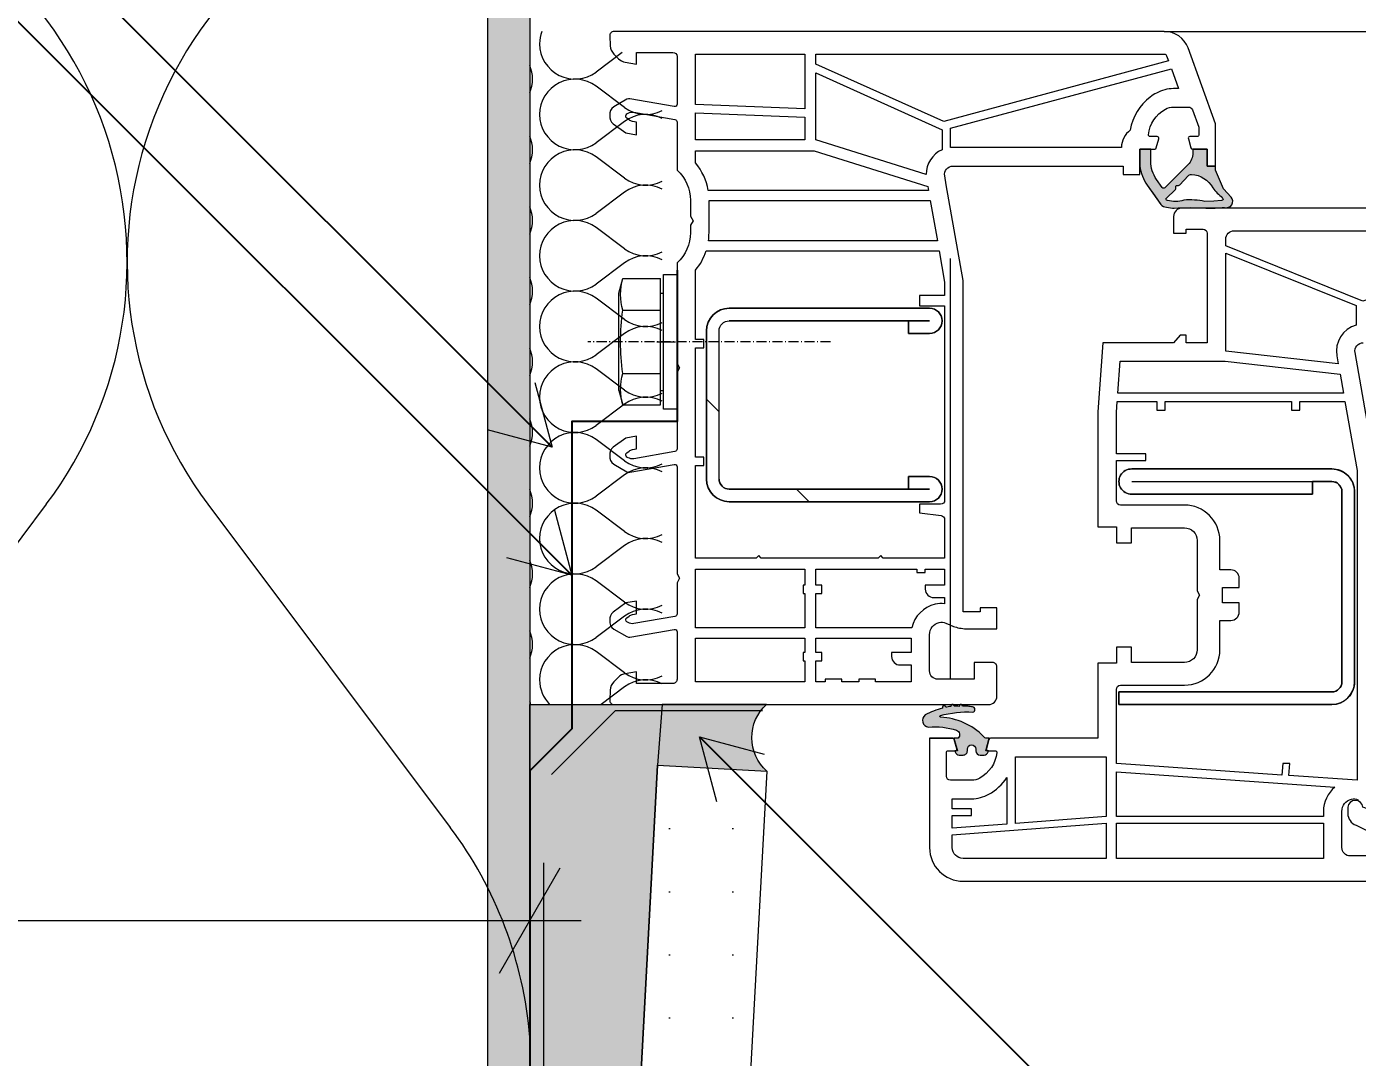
# Model space of a CAD drawing. Header units: millimetres. Extents: x 1959 to 4564, y -1095 to 178.
# Drawn here: x 2773.6 to 2931.7, y -462.2 to -339.7 of the extents above; entities that cross this region are included whole.
import ezdxf

# ---------------------------------------------------------------- set-up
doc = ezdxf.new("R2010")
doc.units = ezdxf.units.MM
doc.header["$MEASUREMENT"] = 0
doc.linetypes.add('ACAD_ISO10W100', pattern=[1.7999999999999996, 1.2, -0.2999999999999999, 0, -0.2999999999999999])
doc.linetypes.add('Hidden Line (2)', pattern=[39.122222328186, 28.222222328186, -10.9])
for name, color, linetype, lineweight in [('0_Pen_No__1', 7, 'Continuous', 13), ('0_Pen_No__141', 7, 'Continuous', 20), ('0_Pen_No__2', 8, 'Continuous', 15), ('2D Drafting - General_Pen_No__1', 7, 'Continuous', 13), ('2D Drafting - General_Pen_No__141', 7, 'Continuous', 20), ('Annotation - Label_Pen_No__2', 8, 'Continuous', 15), ('ASSEMBLY_Pen_No__1', 7, 'Continuous', 13), ('Dimensioning - General_Pen_No__1', 7, 'Continuous', 13), ('GASKET_INSIDE_Pen_No__1', 7, 'Continuous', 13), ('GASKET_OUTSIDE_Pen_No__1', 7, 'Continuous', 13), ('HATCH_STEEL_Pen_No__1', 7, 'Continuous', 13), ('PVC_INSIDE_Pen_No__1', 7, 'Continuous', 13), ('PVC_OUTSIDE_Pen_No__141', 7, 'Continuous', 20), ('STEEL_OUTSIDE_Pen_No__1', 7, 'Continuous', 13), ('Structural - Bearing_Pen_No__1', 7, 'Continuous', 13), ('Structural - Bearing_Pen_No__2', 8, 'Continuous', 15)]:
    doc.layers.add(name, color=color, linetype=linetype, lineweight=lineweight)
for name, color, linetype, lineweight, true_color in [('0_Pen_No__146', 7, 'Continuous', 20, 0x5eaeff), ('0_Pen_No__161', 7, 'Continuous', 13, 0x6a6a6a), ('0_Pen_No__48', 7, 'Continuous', 25, 0xa80f02), ('2D Drafting - General_Pen_No__61', 7, 'Continuous', 20, 0x6a6a6a), ('Structural - Bearing_Pen_No__161', 7, 'Continuous', 13, 0x6a6a6a)]:
    doc.layers.add(name, color=color, linetype=linetype, lineweight=lineweight, true_color=true_color)
doc.layers.add('Dimensioning - General', color=7, linetype='Continuous')
doc.styles.add('GENERATED_STYLE_1', font='')
doc.styles.get('GENERATED_STYLE_1').set_extended_font_data('Arial')
doc.dimstyles.new('GENERATED_STYLE__3', dxfattribs={"dimtxt": 15, "dimasz": 9.500000000000002, "dimexe": 0.18, "dimexo": 0.0625, "dimgap": 0, "dimtad": 1, "dimtih": 1, "dimtoh": 1, "dimdec": 0, "dimzin": 0, "dimdsep": 46, "dimtxsty": 'GENERATED_STYLE_1', "dimblk": 'ARROWHEAD_2', "dimblk1": 'ARROWHEAD_2', "dimblk2": 'ARROWHEAD_2', "dimcen": 0.09, "dimse1": 1, "dimse2": 1, "dimclrd": 7, "dimclre": 7, "dimclrt": 7, "dimadec": 0, "dimazin": 0, "dimtfac": 1, "dimtdec": 4, "dimtmove": 0, "dimatfit": 3, "dimfxl": 0, "dimtolj": 1, "dimtzin": 0, "dimarcsym": 0})
doc.dimstyles.new('GENERATED_STYLE__4', dxfattribs={"dimtxt": 0.18, "dimasz": 7.6, "dimexe": 0.18, "dimexo": 0.0625, "dimgap": 0, "dimtad": 0, "dimtih": 1, "dimtoh": 1, "dimdec": 4, "dimzin": 0, "dimdsep": 46, "dimcen": 0.09, "dimadec": 0, "dimazin": 0, "dimtfac": 1, "dimtdec": 4, "dimtmove": 0, "dimatfit": 3, "dimldrblk": 'ARROWHEAD_14', "dimfxl": 0, "dimtolj": 1, "dimtzin": 0, "dimarcsym": 0})

# ---------------------------------------------------------------- blocks, each defined once
blk = doc.blocks.new('*X2')
at = {"layer": 'Structural - Bearing_Pen_No__161', "color": 251, "linetype": 'Continuous', "lineweight": 13, "true_color": 0x6a6a6a}
for p, q in [((2775.939523088461, -396.4411517122514), (2747.139505954704, -434.8411388619355)), ((2795.139523088459, -396.4411602791293), (2823.939505954702, -434.8411731294471))]:
    blk.add_line(p, q, dxfattribs=at)
for centre, radius, start, end in [((2737.539535938781, -367.6411345785), 47.99999999999903, 323.1300767892644, 75.16460451524772), ((2833.539535938772, -367.6411774128895), 47.99999999999903, 104.8343870336753, 216.8698720809489), ((2785.539493104386, -463.6411559956869), 48.0000000000016, 143.1300767892667, 269.9999744351073), ((2785.539493104385, -463.6411559956869), 48.0000000000016, 4.59853779328452, 36.86987208094741)]:
    blk.add_arc(centre, radius, start, end, dxfattribs=at)
blk = doc.blocks.new('*X5')
at = {"layer": 'Structural - Bearing_Pen_No__2', "color": 8, "linetype": 'Continuous', "lineweight": 15}
for p, q in [((2844.382410344143, -342.7434367239595), (2841.273767861746, -345.074918585757)), ((2844.633767861747, -349.2749185857569), (2841.273767861746, -346.7549185857566)), ((2844.633767861747, -350.9549185857568), (2841.273767861746, -353.474918585757)), ((2844.633767861747, -357.6749185857569), (2841.273767861746, -355.1549185857566)), ((2844.633767861747, -359.3549185857569), (2841.273767861746, -361.874918585757)), ((2844.633767861747, -366.0749185857569), (2841.273767861746, -363.5549185857566)), ((2844.633767861747, -367.7549185857569), (2841.273767861746, -370.2749185857571)), ((2844.633767861747, -374.474918585757), (2841.273767861746, -371.9549185857567)), ((2844.633767861747, -376.1549185857569), (2841.273767861746, -378.6749185857571)), ((2844.633767861747, -382.874918585757), (2841.273767861746, -380.3549185857567)), ((2844.633767861747, -384.554918585757), (2841.273767861746, -387.0749185857571)), ((2844.633767861747, -391.274918585757), (2841.273767861746, -388.7549185857567)), ((2844.633767861747, -392.954918585757), (2841.273767861746, -395.4749185857571)), ((2844.633767861747, -399.674918585757), (2841.273767861746, -397.1549185857567)), ((2844.633767861747, -401.354918585757), (2841.273767861746, -403.8749185857572)), ((2844.633767861747, -408.0749185857571), (2841.273767861746, -405.5549185857568)), ((2844.633767861747, -409.7549185857571), (2841.273767861746, -412.2749185857572)), ((2844.633767861747, -416.4749185857571), (2841.273767861746, -413.9549185857568)), ((2844.633767861747, -418.1549185857571), (2841.84907701081, -420.24343672396))]:
    blk.add_line(p, q, dxfattribs=at)
for centre, radius, start, end in [((2838.753767861747, -341.7149185857567), 4.200000000000156, 159.7357104564406, 180), ((2838.753767861747, -341.7149185857567), 4.200000000000156, 180, 306.8698976458405), ((2829.513767861747, -345.9149185857568), 4.199999999999933, 337.1950286588917, 22.80497134110832), ((2838.753767861747, -350.1149185857567), 4.200000000000156, 53.13010235415979, 180), ((2847.153767861746, -345.9149185857568), 4.199999999999933, 233.1301023541575, 297.7833814822072), ((2838.753767861747, -350.1149185857567), 4.200000000000156, 180, 306.8698976458405), ((2847.153767861746, -354.3149185857569), 4.199999999999933, 62.21661851779283, 126.869897645842), ((2829.513767861747, -354.3149185857569), 4.199999999999933, 337.1950286588917, 22.80497134110832), ((2838.753767861747, -358.5149185857567), 4.200000000000156, 53.13010235415979, 180), ((2838.753767861747, -358.5149185857567), 4.200000000000156, 180, 306.8698976458405), ((2847.153767861746, -354.3149185857569), 4.199999999999933, 233.1301023541575, 297.7833814822072), ((2847.153767861746, -362.7149185857569), 4.199999999999933, 62.21661851779283, 126.869897645842), ((2829.513767861747, -362.7149185857569), 4.199999999999933, 337.1950286588917, 22.80497134110832), ((2838.753767861747, -366.9149185857568), 4.200000000000156, 53.13010235415979, 180), ((2847.153767861746, -362.7149185857569), 4.199999999999933, 233.1301023541575, 297.7833814822072), ((2838.753767861747, -366.9149185857568), 4.200000000000156, 180, 306.8698976458405), ((2847.153767861746, -371.114918585757), 4.199999999999933, 62.21661851779283, 126.869897645842), ((2829.513767861747, -371.114918585757), 4.199999999999933, 337.1950286588917, 22.80497134110832), ((2838.753767861747, -375.3149185857569), 4.200000000000156, 53.13010235415979, 180), ((2847.153767861746, -371.114918585757), 4.199999999999933, 233.1301023541575, 297.7833814822072), ((2838.753767861747, -375.3149185857569), 4.200000000000156, 180, 306.8698976458405), ((2847.153767861746, -379.514918585757), 4.199999999999933, 62.21661851779283, 126.869897645842), ((2829.513767861747, -379.514918585757), 4.199999999999933, 337.1950286588917, 22.80497134110832), ((2838.753767861747, -383.7149185857568), 4.200000000000156, 53.13010235415979, 180), ((2838.753767861747, -383.7149185857568), 4.200000000000156, 180, 306.8698976458405), ((2847.153767861746, -379.514918585757), 4.199999999999933, 233.1301023541575, 297.7833814822072), ((2847.153767861746, -387.914918585757), 4.199999999999933, 62.21661851779283, 126.869897645842), ((2829.513767861747, -387.914918585757), 4.199999999999933, 337.1950286588917, 22.80497134110832), ((2838.753767861747, -392.1149185857569), 4.200000000000156, 53.13010235415979, 180), ((2838.753767861747, -392.1149185857569), 4.200000000000156, 180, 306.8698976458405), ((2847.153767861746, -387.914918585757), 4.199999999999933, 233.1301023541575, 297.7833814822072), ((2847.153767861746, -396.314918585757), 4.199999999999933, 62.21661851779283, 126.869897645842), ((2829.513767861747, -396.314918585757), 4.199999999999933, 337.1950286588917, 22.80497134110832), ((2838.753767861747, -400.5149185857569), 4.200000000000156, 53.13010235415979, 180), ((2847.153767861746, -396.314918585757), 4.199999999999933, 233.1301023541575, 297.7833814822072), ((2838.753767861747, -400.514918585757), 4.200000000000156, 180, 306.8698976458405), ((2847.153767861746, -404.7149185857571), 4.199999999999933, 62.21661851779283, 126.869897645842), ((2829.513767861747, -404.7149185857571), 4.199999999999933, 337.1950286588917, 22.80497134110832), ((2838.753767861747, -408.9149185857569), 4.200000000000156, 53.13010235415979, 180), ((2838.753767861747, -408.9149185857569), 4.200000000000156, 180, 306.8698976458405), ((2847.153767861746, -404.7149185857571), 4.199999999999933, 233.1301023541575, 297.7833814822072), ((2847.153767861746, -413.1149185857571), 4.199999999999933, 62.21661851779283, 126.869897645842), ((2829.513767861747, -413.1149185857571), 4.199999999999933, 337.1950286588917, 22.80497134110832), ((2838.753767861747, -417.314918585757), 4.200000000000156, 53.13010235415979, 180), ((2838.753767861747, -417.314918585757), 4.200000000000156, 180, 224.2080821469054), ((2847.153767861746, -413.1149185857571), 4.199999999999933, 233.1301023541575, 297.7833814822072), ((2847.153767861746, -421.5149185857571), 4.199999999999933, 62.21661851779283, 126.869897645842), ((2829.513767861747, -421.5149185857571), 4.199999999999933, 17.62187430934368, 22.80497134110832)]:
    blk.add_arc(centre, radius, start, end, dxfattribs=at)
blk = doc.blocks.new('*D23')
at = {"layer": 'Dimensioning - General_Pen_No__1', "color": 7, "linetype": 'Continuous', "lineweight": 13}
for p, q in [((2633.38512252353, -455.2963056005473), (2633.38512252353, -436.5463056005473)), ((2833.385109271066, -455.2963056005473), (2833.385109271066, -436.5463056005473)), ((2636.993560023531, -439.6713056005473), (2629.77668502353, -452.1713056005473)), ((2829.776671771066, -452.1713056005473), (2836.993546771066, -439.6713056005473)), ((2627.272622523531, -445.9213056005473), (2633.38512252353, -445.9213056005473)), ((2633.38512252353, -445.9213056005473), (2833.385109271066, -445.9213056005473)), ((2833.385109271066, -445.9213056005473), (2839.497609271066, -445.9213056005473))]:
    blk.add_line(p, q, dxfattribs=at)
at = {"layer": 'Dimensioning - General_Pen_No__1', "color": 7, "lineweight": 13, "insert": (2716.310765748286, -442.9213056676026), "char_height": 15, "attachment_point": 7, "style": 'GENERATED_STYLE_1'}
blk.add_mtext('\\A1;{\\pql;\\fArial|b0|i0|c0|p34;200}', dxfattribs=at)
blk = doc.blocks.new('ARROWHEAD_2')
at = {"color": 0, "linetype": 'Continuous', "lineweight": 0}
for p, q in [((-0.3781315, -0.655), (0.3781315, 0.655)), ((0, 0), (-1, 0))]:
    blk.add_line(p, q, dxfattribs=at)
blk = doc.blocks.new('ARROWHEAD_14')
at = {"color": 0, "linetype": 'Continuous', "lineweight": 0}
blk.add_line((0, 0), (-1, 0), dxfattribs=at)
at = {"color": 0, "linetype": 'Continuous', "lineweight": 0, "flags": 128}
blk.add_lwpolyline([(-0.9093, 0.525), (0, 0), (-0.9093, -0.525)], dxfattribs=at)

msp = doc.modelspace()

# ---------------------------------------------------------------- hatches: boundary and pattern name
at = {"layer": '0_Pen_No__161', "linetype": 'Continuous', "lineweight": 0, "true_color": 0xd9d9d9}
msp.add_hatch(color=254, dxfattribs=at).paths.add_polyline_path([(2848.58071666207, -427.4478773049081), (2861.56150332832, -428.1544022692503, -0.448890405668343), (2861.526571786482, -420.24343672396), (2849.111514071383, -420.24343672396)])
at = {"layer": '2D Drafting - General_Pen_No__141', "linetype": 'Continuous', "lineweight": 20}
h = msp.add_hatch(dxfattribs=at)
h.set_pattern_fill('Gypsum_0001', style=0, pattern_type=2)
h.set_pattern_definition([(0, (0, 0), (0, 7.5), [0, -7.5])])
h.paths.add_polyline_path([(2832.589859680524, -721.2434451395565), (2833.384634580731, -711.243445139587), (2848.58071666207, -427.4478773049081), (2861.56150332832, -428.1544022692503), (2845.626799177578, -720.9182897611653)])
at = {"layer": '2D Drafting - General_Pen_No__61', "linetype": 'Continuous', "lineweight": 0, "true_color": 0x1a1a1a}
msp.add_hatch(color=250, dxfattribs=at).paths.add_polyline_path([(2833.385484245469, -321.2434290080903), (2833.38523216334, -521.2433101209433), (2823.385232163349, -521.2433101209433), (2633.385232178987, -521.2415414353582, -0.414213562373095), (2638.385232163341, -516.2433101209336), (2823.385232163349, -516.2433101209336, 0.414213562373095), (2828.385232163344, -511.2433101209381), (2828.385232163344, -326.2437300174134, -0.414213562373095)])
at = {"layer": 'HATCH_STEEL_Pen_No__1', "linetype": 'Continuous', "lineweight": 13}
h = msp.add_hatch(color=7, dxfattribs=at)
h.paths.add_polyline_path([(2907.185691317034, -354.2434367239575), (2905.885691317033, -354.2434367239575), (2905.885691317033, -356.2434367239671, 0.1239582137292108), (2906.755426541602, -358.5249274191635), (2908.362245994093, -360.8197149624555, 0.2245212692582549), (2909.056575455233, -361.1307521603446, 0.07447026302234062), (2909.974317578411, -361.2434367239625, -0.02710721740335665), (2913.715489430069, -361.2425922767624, 0.03479499058427935), (2915.940015579062, -361.1646654288545, 0.767998271113731), (2916.719249518971, -359.9427726352598), (2915.809805531958, -358.9510411449861), (2914.885691317033, -356.7434367239553), (2914.885691317033, -356.2434367239671), (2913.885691317028, -356.2434367239671), (2913.885691317028, -354.2434367239717), (2912.185691317029, -354.2434367239717), (2912.185691317029, -354.6716191774333, -0.1994834945484332), (2911.596793988957, -356.0889368021332), (2908.842723100159, -358.8309310609457, -0.4656390516684234), (2908.537782424114, -358.8039145857447), (2907.854828753168, -357.8285556618919, -0.1539147210600141), (2907.185691317034, -355.7063228473918)])
h.paths.add_polyline_path([(2911.624642306529, -357.4078298429224, -0.2143081591516274), (2912.000024444617, -357.2434510265861), (2912.016567067747, -357.2438818065773, -0.2677762674732863), (2914.547535346395, -358.851408096309, 0.05339189663417629), (2915.679910784371, -360.0191689271195, -0.7539004067542099), (2915.585616258349, -360.3575313065999), (2914.684701215202, -360.4092267939147), (2913.602125370227, -360.4543741377835, 0.07098460005146742), (2911.122227015051, -360.3003962422331, -0.1497081450604995), (2909.154070929952, -360.3367152390387, -0.244698443230259), (2909.001855280062, -360.2321003212647), (2908.996263816343, -360.2215843074628, -0.3201025236983562), (2909.011423205464, -360.1064373151768), (2910.112094271861, -359.0298390277222, 0.2017322339139126), (2910.165614253793, -358.884292372603), (2910.155387615796, -358.6609195544905, -0.4205803617323834), (2910.252876979535, -358.5563750112424), (2910.476419046895, -358.5509950375421, 0.2017322339144544), (2910.61787779247, -358.4874526061792)], flags=0)
h = msp.add_hatch(dxfattribs=at)
h.set_pattern_fill('ANSI31_0001', style=0, pattern_type=2)
h.set_pattern_definition([(315, (2854.404288456402, -383.9999976382227), (22.45064030268437, 22.45064030268437), [])])
h.paths.add_polyline_path([(2880.885691325554, -396.1434367664036, 0.9999999999999999), (2880.885691325554, -393.1434367664035), (2878.385691325556, -393.1434367664035), (2878.385691325556, -394.6434367663965), (2857.08569132556, -394.6434367663965, -0.4142135623730933), (2855.885691325562, -393.4434367663993), (2855.885691325562, -375.8434367663976, -0.4142135623730958), (2857.08569132556, -374.6434367664004), (2878.385691325556, -374.6434367664004), (2878.385691325556, -376.1434367663934), (2880.885691325554, -376.1434367663934, 0.9999999999999999), (2880.885691325554, -373.1434367663933), (2857.08569132556, -373.1434367663933, 0.4142135623730961), (2854.385691325555, -375.8434367663976), (2854.385691325555, -393.4434367663993, 0.4142135623730945), (2857.08569132556, -396.1434367664036)])
h = msp.add_hatch(dxfattribs=at)
h.set_pattern_fill('ANSI31_0001', style=0, pattern_type=2)
h.set_pattern_definition([(315, (1406.525231324871, -3716.316442077537), (2280.985054751578, 2280.985054751578), [])])
h.paths.add_polyline_path([(2926.388595568349, -393.7434367239614), (2928.688595568354, -393.7434367239614, -0.4142135623729287), (2929.888595568352, -394.9434367239586), (2929.888595568352, -417.5434367239557, -0.4142135623732061), (2928.688595568354, -418.7434367239671), (2903.388595568353, -418.7434367239671), (2903.388595568353, -420.24343672396), (2928.688595568354, -420.24343672396, 0.4142135623729964), (2931.388595568344, -417.5434367239557), (2931.388595568344, -394.9434367239586, 0.4142135623732183), (2928.688595568354, -392.2434367239684), (2904.911042533578, -392.2434367239542, 1.014964643484248), (2904.911042533578, -395.2434367239686), (2926.388595568349, -395.2434367239686)])
msp.add_hatch(color=7, dxfattribs=at).paths.add_polyline_path([(2884.63085155835, -420.24343672396), (2884.568966588043, -420.24343672396, 0.4009535918778454), (2884.401359595637, -420.4627209370908, 0.03304753268365031), (2883.805001240228, -420.4528248854256, 0.3702269576207252), (2883.646857679133, -420.24343672396), (2883.560978295387, -420.24343672396, 0.3814232755173875), (2883.403481637367, -420.4607041738011, 0.01315146758807474), (2882.811803895885, -420.5689835606659, 1.124232011706193), (2882.425303427377, -420.6588664907922, 0.04789718788439186), (2880.36748412666, -421.4746600793216, 0.6788224859761751), (2880.768206992266, -422.9341768682342, -0.1007618240051068), (2884.096492883211, -423.2876097326919, -0.5467789816202627), (2884.29068181882, -424.2410256769869), (2883.793763604836, -424.2410256769869), (2884.196336391605, -425.7434477709363), (2883.904708360157, -425.7434477709363), (2883.939383537219, -425.8728572934796, 0.341308652744737), (2884.42567013025, -426.2434367239603), (2884.885691317032, -426.2434367239603, 0.4142135623733674), (2885.385691317035, -425.7434367239579), (2885.385691317035, -425.5434367239654, -0.9999999999999999), (2886.385691317039, -425.5434367239654), (2886.385691317039, -425.7434367239579, 0.4142135623730625), (2886.885691317028, -426.2434367239603), (2887.368053226831, -426.2434367239603, 0.3394542588636936), (2887.85101613997, -425.8728462465153), (2887.885688357011, -425.7434477709363), (2887.575046242469, -425.7434477709363), (2887.977619029223, -424.2410256769869), (2887.702784571511, -424.2410256769869, -0.2499629223483767), (2887.29320854936, -424.0302359891028, 0.1894675342352536), (2882.212123055547, -421.7553471969591, -0.7898907706864495), (2882.17197718931, -421.56740167358, -0.08455744741683821), (2886.02772155516, -421.134968978303, 0.8884544078564384), (2885.991396004138, -420.5170998494434, 0.007198127181384825), (2885.470580273727, -420.4554788845296, 0.0152687080405355), (2884.799541464724, -420.4478586133955, 0.3794588938980258)])
at = {"layer": 'Structural - Bearing_Pen_No__2', "linetype": 'Continuous', "lineweight": 15}
h = msp.add_hatch(dxfattribs=at)
h.set_pattern_fill('Cut_Stone_0001', color=8, style=0, pattern_type=2)
h.set_pattern_definition([(138.5763343749965, (2848.919245231691, -442.013046377151), (1.893278406627001, 1.670539770553281), [0, -1.683278051897585, 0, -2.524917077846376]), (197.8044321204111, (2848.919245231691, -436.7630463771508), (-0.9157589337544813, 2.220023816606795), [0, -1.291933852836174, 0, -2.2315221094443])])
h.paths.add_polyline_path([(2833.384634580731, -711.243445139587), (2833.385451866059, -420.24343672396), (2849.111514071383, -420.24343672396), (2848.58071666207, -427.4478773049081)])

# ---------------------------------------------------------------- linework, layer by layer
at = {"layer": '0_Pen_No__1', "color": 7, "linetype": 'Continuous', "lineweight": 13}
for p, q in [((2843.986385442585, -371.3364620896396), (2844.443338566145, -369.6310842929289)), ((2844.443338566145, -369.6310842929289), (2848.935886115294, -369.6310816958384)), ((2848.935894792171, -384.6406820868207), (2848.935886115294, -369.6310816958384)), ((2848.935887101157, -371.3364592283834), (2849.285853850753, -371.3364590260777)), ((2844.443340735361, -373.3834813188064), (2848.935888284509, -373.3834787217158)), ((2848.48593408193, -377.135882151445), (2850.685718057969, -377.1358808797725)), ((2844.443345073807, -380.8882876580479), (2848.935892622956, -380.8882850609574)), ((2843.986392147749, -382.9353074155317), (2844.443347243037, -384.6406846839254)), ((2848.935893806322, -382.9353045542756), (2849.285860555918, -382.9353043519699)), ((2844.443347243037, -384.6406846839254), (2848.935894792171, -384.6406820868207))]:
    msp.add_line(p, q, dxfattribs=at)
at = {"layer": '0_Pen_No__1', "color": 7, "linetype": 'Continuous', "lineweight": 13, "flags": 128}
for points in [[(2844.443339754727, -373.3834828118983, -0.1435935394489815), (2844.443337585497, -369.6310813398422)], [(2844.443344093159, -380.8882857560103, -0.07179676972449062), (2844.443339754727, -373.3834828118983)], [(2844.443346262389, -384.6406872280663, -0.1435935394489815), (2844.443344093159, -380.8882857560103)]]:
    msp.add_lwpolyline(points, format="xyb", dxfattribs=at)
msp.add_lwpolyline([(2849.285851317029, -369.1366814845576), (2850.885691317026, -369.1366805597009), (2850.885700565536, -385.1350805597018), (2849.285860565524, -385.1350814845442)], close=True, dxfattribs=at)
msp.add_lwpolyline([(2843.986392147749, -382.9353074155317), (2843.986385442585, -371.3364620896396)], dxfattribs=at)
at = {"layer": '0_Pen_No__141', "color": 7, "linetype": 'Continuous', "lineweight": 20, "flags": 128}
msp.add_lwpolyline([(2848.58071666207, -427.4478773049081), (2861.56150332832, -428.1544022692503, -0.448890405668343), (2861.526571786482, -420.24343672396), (2849.111514071383, -420.24343672396)], format="xyb", close=True, dxfattribs=at)
at = {"layer": '0_Pen_No__146', "color": 161, "linetype": 'Hidden Line (2)', "lineweight": 20, "true_color": 0x5eaeff, "flags": 128}
msp.add_lwpolyline([(2861.054672248804, -420.9796300961682), (2843.52016650804, -420.9796300961682), (2835.027204512388, -429.5217149745474), (2835.027189337537, -499.8834359111016)], dxfattribs=at)
at = {"layer": '0_Pen_No__2', "color": 8, "linetype": 'ACAD_ISO10W100', "lineweight": 15}
msp.add_line((2869.1226965368, -377.1358702215604), (2840.301505499463, -377.1358868827785), dxfattribs=at)
at = {"layer": '0_Pen_No__48', "color": 14, "linetype": 'Continuous', "lineweight": 25, "true_color": 0xa80f02, "flags": 128}
msp.add_lwpolyline([(2850.885471614307, -368.6214929717613), (2850.885471614307, -386.6216582196449), (2838.384680355705, -386.6216582196449), (2838.384680355705, -423.1195045764258), (2833.385109271066, -428.1190756610505), (2833.385451789417, -553.0145138459126)], dxfattribs=at)
at = {"layer": '2D Drafting - General_Pen_No__1', "color": 7, "linetype": 'Continuous', "lineweight": 13}
msp.add_line((2908.781396125471, -340.2434367239617), (3256.048412019128, -340.2434367239617), dxfattribs=at)
at = {"layer": '2D Drafting - General_Pen_No__1', "color": 7, "linetype": 'Continuous', "lineweight": 13, "flags": 128}
msp.add_lwpolyline([(2833.385484245469, -321.2434290080903), (2833.38523216334, -521.2433101209433), (2823.385232163349, -521.2433101209433), (2633.385232178987, -521.2415414353582, -0.414213562373095), (2638.385232163341, -516.2433101209336), (2823.385232163349, -516.2433101209336, 0.414213562373095), (2828.385232163344, -511.2433101209381), (2828.385232163344, -326.2437300174134, -0.414213562373095)], format="xyb", close=True, dxfattribs=at)
at = {"layer": '2D Drafting - General_Pen_No__141', "color": 7, "linetype": 'Continuous', "lineweight": 20, "flags": 128}
msp.add_lwpolyline([(2832.589859680524, -721.2434451395565), (2833.384634580731, -711.243445139587), (2848.58071666207, -427.4478773049081), (2861.56150332832, -428.1544022692503), (2845.626799177578, -720.9182897611653)], close=True, dxfattribs=at)
at = {"layer": 'ASSEMBLY_Pen_No__1', "color": 7, "linetype": 'Continuous', "lineweight": 13}
for q in [(2883.883848302114, -424.2434367239649), (2880.885691317028, -427.2435792167879), (2880.885691317028, -427.243436723965), (2883.883848302114, -424.2434367239649)]:
    msp.add_line((2880.885691317028, -424.2434367239649), q, dxfattribs=at)
at = {"layer": 'GASKET_INSIDE_Pen_No__1', "color": 7, "linetype": 'Continuous', "lineweight": 13}
msp.add_lwpolyline([(2911.122227015051, -360.3003962422331, -0.1497081450605001), (2909.154070929952, -360.3367152390387, -0.2446984432302101), (2909.001855280062, -360.2321003212647), (2908.996263816343, -360.2215843074628, -0.3201025236982571), (2909.011423205464, -360.1064373151768), (2910.112094271861, -359.0298390277222, 0.2017322339139665), (2910.165614253793, -358.884292372603), (2910.155387615796, -358.6609195544905, -0.4205803617324537), (2910.252876979535, -358.5563750112424), (2910.476419046895, -358.5509950375421, 0.2017322339145006), (2910.61787779247, -358.4874526061792), (2911.624642306529, -357.4078298429224, -0.2143081591515929), (2912.000024444617, -357.2434510265861), (2912.016567067747, -357.2438818065773, -0.2677762674732971), (2914.547535346395, -358.851408096309, 0.05339189663417689), (2915.679910784371, -360.0191689271195, -0.7539004067548036), (2915.585616258349, -360.3575313065999), (2914.684701215202, -360.4092267939147), (2913.602125370227, -360.4543741377835, 0.07098460005146805)], format="xyb", close=True, dxfattribs=at)
at = {"layer": 'GASKET_OUTSIDE_Pen_No__1', "color": 7, "linetype": 'Continuous', "lineweight": 13}
for points in [[(2913.715489430069, -361.2425922767624, 0.03479499058428071), (2915.940015579062, -361.1646654288545, 0.7679982711132455), (2916.719249518971, -359.9427726352598), (2915.809805531958, -358.9510411449861), (2914.885691317033, -356.7434367239553), (2914.885691317033, -356.2434367239671), (2913.885691317028, -356.2434367239671), (2913.885691317028, -354.2434367239717), (2912.185691317029, -354.2434367239717), (2912.185691317029, -354.6716191774333, -0.1994834945484196), (2911.596793988957, -356.0889368021332), (2908.842723100159, -358.8309310609457, -0.4656390516685515), (2908.537782424114, -358.8039145857447), (2907.854828753168, -357.8285556618919, -0.1539147210600023), (2907.185691317034, -355.7063228473918), (2907.185691317034, -354.2434367239575), (2905.885691317033, -354.2434367239575), (2905.885691317033, -356.2434367239671, 0.123958213729201), (2906.755426541602, -358.5249274191635), (2907.653212293746, -359.807098351548), (2908.362245994093, -360.8197149624555, 0.2245212692582682), (2909.056575455233, -361.1307521603446, 0.0744702630225406), (2909.974317578411, -361.2434367239625, -0.02710721740333826)], [(2885.385691317035, -425.7434367239579), (2885.385691317035, -425.5434367239654, -0.9999999999999999), (2886.385691317039, -425.5434367239654), (2886.385691317039, -425.7434367239579, 0.4142135623730951), (2886.885691317028, -426.2434367239603), (2887.368053226831, -426.2434367239603, 0.3394542588636536), (2887.85101613997, -425.8728462465153), (2887.885688357011, -425.7434477709363), (2887.575046242469, -425.7434477709363), (2887.977619029223, -424.2410256769869), (2887.702784571511, -424.2410256769869, -0.2499629223483502), (2887.29320854936, -424.0302359891028, 0.1894675342352526), (2882.212123055547, -421.7553471969591, -0.7898907706849504), (2882.17197718931, -421.56740167358, -0.08455744741684694), (2886.02772155516, -421.134968978303, 0.8884544078585787), (2885.991396004138, -420.5170998494434, 0.007198127181379283), (2885.470580273727, -420.4554788845296, 0.01526870804053531), (2884.799541464724, -420.4478586133955, 0.3794588938980229), (2884.63085155835, -420.24343672396), (2884.617064738046, -420.24343672396), (2884.568966588043, -420.24343672396, 0.4009535918779152), (2884.401359595637, -420.4627209370908, 0.03304753268364823), (2883.805001240228, -420.4528248854256, 0.3702269576207047), (2883.646857679133, -420.24343672396), (2883.560978295387, -420.24343672396, 0.3814232755174159), (2883.403481637367, -420.4607041738011, 0.01315146758807421), (2882.811803895885, -420.5689835606659, 1.124232011706098), (2882.425303427377, -420.6588664907922, 0.04789718788439313), (2880.36748412666, -421.4746600793216, 0.6788224859761435), (2880.768206992266, -422.9341768682342, -0.1007618240051091), (2884.096492883211, -423.2876097326919, -0.5467789816202666), (2884.29068181882, -424.2410256769869), (2883.793763604836, -424.2410256769869), (2884.196336391605, -425.7434477709363), (2883.904708360157, -425.7434477709363), (2883.939383537219, -425.8728572934796, 0.3413086527446229), (2884.42567013025, -426.2434367239603), (2884.885691317032, -426.2434367239603, 0.4142135623733714)]]:
    msp.add_lwpolyline(points, format="xyb", close=True, dxfattribs=at)
at = {"layer": 'HATCH_STEEL_Pen_No__1', "color": 7, "linetype": 'Continuous', "lineweight": 13, "flags": 128}
for points in [[(2907.185691317034, -354.2434367239575), (2905.885691317033, -354.2434367239575), (2905.885691317033, -356.2434367239671, 0.1239582137292108), (2906.755426541602, -358.5249274191635), (2908.362245994093, -360.8197149624555, 0.2245212692582549), (2909.056575455233, -361.1307521603446, 0.07447026302234062), (2909.974317578411, -361.2434367239625, -0.02710721740335665), (2913.715489430069, -361.2425922767624, 0.03479499058427935), (2915.940015579062, -361.1646654288545, 0.767998271113731), (2916.719249518971, -359.9427726352598), (2915.809805531958, -358.9510411449861), (2914.885691317033, -356.7434367239553), (2914.885691317033, -356.2434367239671), (2913.885691317028, -356.2434367239671), (2913.885691317028, -354.2434367239717), (2912.185691317029, -354.2434367239717), (2912.185691317029, -354.6716191774333, -0.1994834945484332), (2911.596793988957, -356.0889368021332), (2908.842723100159, -358.8309310609457, -0.4656390516684234), (2908.537782424114, -358.8039145857447), (2907.854828753168, -357.8285556618919, -0.1539147210600141), (2907.185691317034, -355.7063228473918)], [(2911.624642306529, -357.4078298429224, -0.2143081591516274), (2912.000024444617, -357.2434510265861), (2912.016567067747, -357.2438818065773, -0.2677762674732863), (2914.547535346395, -358.851408096309, 0.05339189663417629), (2915.679910784371, -360.0191689271195, -0.7539004067542099), (2915.585616258349, -360.3575313065999), (2914.684701215202, -360.4092267939147), (2913.602125370227, -360.4543741377835, 0.07098460005146742), (2911.122227015051, -360.3003962422331, -0.1497081450604995), (2909.154070929952, -360.3367152390387, -0.244698443230259), (2909.001855280062, -360.2321003212647), (2908.996263816343, -360.2215843074628, -0.3201025236983562), (2909.011423205464, -360.1064373151768), (2910.112094271861, -359.0298390277222, 0.2017322339139126), (2910.165614253793, -358.884292372603), (2910.155387615796, -358.6609195544905, -0.4205803617323834), (2910.252876979535, -358.5563750112424), (2910.476419046895, -358.5509950375421, 0.2017322339144544), (2910.61787779247, -358.4874526061792)], [(2880.885691325554, -396.1434367664036, 0.9999999999999999), (2880.885691325554, -393.1434367664035), (2878.385691325556, -393.1434367664035), (2878.385691325556, -394.6434367663965), (2857.08569132556, -394.6434367663965, -0.4142135623730933), (2855.885691325562, -393.4434367663993), (2855.885691325562, -375.8434367663976, -0.4142135623730958), (2857.08569132556, -374.6434367664004), (2878.385691325556, -374.6434367664004), (2878.385691325556, -376.1434367663934), (2880.885691325554, -376.1434367663934, 0.9999999999999999), (2880.885691325554, -373.1434367663933), (2857.08569132556, -373.1434367663933, 0.4142135623730961), (2854.385691325555, -375.8434367663976), (2854.385691325555, -393.4434367663993, 0.4142135623730945), (2857.08569132556, -396.1434367664036)], [(2926.388595568349, -393.7434367239614), (2928.688595568354, -393.7434367239614, -0.4142135623729287), (2929.888595568352, -394.9434367239586), (2929.888595568352, -417.5434367239557, -0.4142135623732061), (2928.688595568354, -418.7434367239671), (2903.388595568353, -418.7434367239671), (2903.388595568353, -420.24343672396), (2928.688595568354, -420.24343672396, 0.4142135623729964), (2931.388595568344, -417.5434367239557), (2931.388595568344, -394.9434367239586, 0.4142135623732183), (2928.688595568354, -392.2434367239684), (2904.911042533578, -392.2434367239542, 1.014964643484248), (2904.911042533578, -395.2434367239686), (2926.388595568349, -395.2434367239686)], [(2884.63085155835, -420.24343672396), (2884.568966588043, -420.24343672396, 0.4009535918778454), (2884.401359595637, -420.4627209370908, 0.03304753268365031), (2883.805001240228, -420.4528248854256, 0.3702269576207252), (2883.646857679133, -420.24343672396), (2883.560978295387, -420.24343672396, 0.3814232755173875), (2883.403481637367, -420.4607041738011, 0.01315146758807474), (2882.811803895885, -420.5689835606659, 1.124232011706193), (2882.425303427377, -420.6588664907922, 0.04789718788439186), (2880.36748412666, -421.4746600793216, 0.6788224859761751), (2880.768206992266, -422.9341768682342, -0.1007618240051068), (2884.096492883211, -423.2876097326919, -0.5467789816202627), (2884.29068181882, -424.2410256769869), (2883.793763604836, -424.2410256769869), (2884.196336391605, -425.7434477709363), (2883.904708360157, -425.7434477709363), (2883.939383537219, -425.8728572934796, 0.341308652744737), (2884.42567013025, -426.2434367239603), (2884.885691317032, -426.2434367239603, 0.4142135623733674), (2885.385691317035, -425.7434367239579), (2885.385691317035, -425.5434367239654, -0.9999999999999999), (2886.385691317039, -425.5434367239654), (2886.385691317039, -425.7434367239579, 0.4142135623730625), (2886.885691317028, -426.2434367239603), (2887.368053226831, -426.2434367239603, 0.3394542588636936), (2887.85101613997, -425.8728462465153), (2887.885688357011, -425.7434477709363), (2887.575046242469, -425.7434477709363), (2887.977619029223, -424.2410256769869), (2887.702784571511, -424.2410256769869, -0.2499629223483767), (2887.29320854936, -424.0302359891028, 0.1894675342352536), (2882.212123055547, -421.7553471969591, -0.7898907706864495), (2882.17197718931, -421.56740167358, -0.08455744741683821), (2886.02772155516, -421.134968978303, 0.8884544078564384), (2885.991396004138, -420.5170998494434, 0.007198127181384825), (2885.470580273727, -420.4554788845296, 0.0152687080405355), (2884.799541464724, -420.4478586133955, 0.3794588938980258)]]:
    msp.add_lwpolyline(points, format="xyb", close=True, dxfattribs=at)
at = {"layer": 'PVC_INSIDE_Pen_No__1', "color": 7, "linetype": 'Continuous', "lineweight": 13}
for points in [[(2866.085691317033, -349.4434367239687), (2853.085691317028, -348.9434367239663), (2853.085691317028, -342.9434367239661), (2866.085691317033, -342.9434367239661)], [(2866.085691317033, -353.1434367239636), (2853.085691317028, -353.1434367239636), (2853.085691317028, -349.9434367239569), (2866.085691317033, -350.4434367239593)], [(2930.064809941819, -383.2434367239681), (2903.252548416569, -383.2434367239681), (2903.530597197042, -379.4434367239556), (2916.018546877717, -379.4434367239556), (2929.664886695002, -380.9753592850551)], [(2866.085691317033, -404.1434367239656), (2866.085691317033, -406.0434367239576), (2865.885691317027, -406.0434367239576), (2865.885691317027, -407.0434367239624), (2866.085691317033, -407.0434367239624), (2866.085691317033, -411.1434367239564), (2853.085691317028, -411.1434367239564), (2853.085691317028, -404.1434367239656)], [(2866.085691317033, -412.3434367239678), (2866.085691317033, -414.0438359998864), (2865.885691317027, -414.0438359998864), (2865.885691317027, -415.0438359998911), (2866.085691317033, -415.0438359998911), (2866.085691317033, -417.5434367239699), (2853.085691317028, -417.5434367239699), (2853.085691317028, -412.3434367239678)], [(2901.885691317028, -426.4434367239669), (2901.885691317028, -433.543436723961), (2891.085691317025, -434.369666232153), (2891.085691317025, -426.4434367239669)], [(2927.685691317032, -434.3434367239591), (2927.685691317032, -438.5434367239565), (2903.085691317026, -438.5434367239565), (2903.085691317026, -434.3434367239591)]]:
    msp.add_lwpolyline(points, close=True, dxfattribs=at)
for points in [[(2882.585691317027, -350.9434367239617), (2867.385691317034, -344.1445417047457), (2867.385691317034, -342.9434367239661), (2908.781396125471, -342.9434367239661, -0.3152987888790082), (2909.063303911702, -343.1408306809611), (2909.282634574347, -343.7434367239642)], [(2883.385691317025, -354.0434367239651), (2883.385691317025, -351.7634107744623), (2909.62591276901, -344.6865858124066), (2910.483736347424, -347.0434367239743), (2909.885691316995, -347.0434367239743, 0.1277968793518598), (2907.841098552916, -347.574698462817, 0.03465165892062148), (2907.122060508223, -348.0434367239649, 0.1924242426472328), (2904.74190250435, -351.981810691252, 0.2253799881054987), (2903.685691317031, -354.0434367239651)], [(2880.480670647296, -357.2434367239576), (2867.385691317034, -353.1434367239636), (2867.385691317034, -345.1874243070516), (2882.385691317034, -351.9271233391759), (2882.385691317034, -354.3171714362312, 0.296825183573395)], [(2880.766293162517, -359.1434367239639), (2854.585908854696, -359.1434367239639, 0.1309064231931777), (2853.085691317028, -355.8669339976983), (2853.085691317028, -354.4434367239642), (2867.186935346049, -354.4434367239642), (2880.682674992622, -358.6689136151715)], [(2881.823584177548, -365.1434367239641), (2854.617075419264, -365.1434367239641, 0.03504705064855594), (2854.685691317025, -364.1657279599666), (2854.685691317025, -360.3434367239611), (2880.977751365515, -360.3434367239611)], [(2932.385691317032, -372.2973401790124), (2916.085691317031, -365.7434367239556), (2916.085691317031, -364.9434367239575, -0.4142135623730951), (2917.085691317036, -363.9434367239669), (2953.781396125473, -363.9434367239669, -0.315298788878942), (2954.063303911704, -364.1408306809619), (2954.282634574349, -364.743436723965)], [(2882.035881013701, -366.3434367239613), (2882.68569131703, -370.0346800303389), (2882.68569131703, -371.6434367239667), (2879.68569131703, -371.6434367239667), (2879.68569131703, -372.8434367239639), (2882.68569131703, -372.8434367239639), (2882.68569131703, -395.9434367239634, -0.4142135623730909), (2882.185691317028, -396.4434367239658), (2879.68569131703, -396.4434367239658), (2879.68569131703, -397.4434367239563), (2882.251773177069, -397.7855809719653, -0.3759019639771315), (2882.68569131703, -398.2811949223144), (2882.68569131703, -402.8434367239651), (2875.385691317029, -402.8434367239651), (2875.085691317034, -402.5434367239693), (2874.785691317024, -402.8434367239651), (2860.885691317031, -402.8434367239651), (2860.585691317036, -402.5434367239693), (2860.285691317026, -402.8434367239651), (2853.085691317028, -402.8434367239651), (2853.085691317028, -391.8434367239694), (2854.085691317033, -391.8434367239694), (2854.085691317033, -390.8434367239646), (2853.085691317028, -390.8434367239646), (2853.085691317028, -377.8434367239594), (2854.085691317033, -377.8434367239594), (2854.085691317033, -376.8434367239688), (2853.085691317028, -376.8434367239688), (2853.085691317028, -368.6199394502221, 0.09361241888197674), (2854.338328729307, -366.3434367239613)], [(2929.447665509338, -379.7434367239656), (2916.085691317031, -378.2434367239584), (2916.085691317031, -366.6054230533955), (2931.585691317034, -372.8383585472226), (2931.585691317034, -375.1575256792801, 0.3871438445697744), (2929.28115538667, -378.7991108924966)], [(2931.685691317037, -429.2433435455461), (2923.564778721266, -428.6754740176473), (2923.690065750202, -427.243436723965), (2922.887009880165, -427.243436723965), (2922.766605915464, -428.6196603379675), (2903.085691317026, -427.243436723965), (2903.085691317026, -418.4434367239571, -0.4142135623730951), (2903.585691317028, -417.9434367239547), (2911.185691317024, -417.9434367239547, 0.4142135623730951), (2915.385691317036, -413.7434367239574), (2915.385691317036, -410.2434367239549), (2916.685691317022, -410.2434367239549, 0.4142135623730648), (2917.685691317027, -409.2434367239644), (2917.685691317027, -408.1434367239563), (2915.685691317031, -408.1434367239563), (2915.685691317031, -406.3434367239676), (2917.685691317027, -406.3434367239676), (2917.685691317027, -405.2434367239595, 0.4142135623730643), (2916.685691317022, -404.2434367239547), (2915.385691317036, -404.2434367239547), (2915.385691317036, -400.7434367239664, 0.4142135623730906), (2911.185691317024, -396.5434367239549), (2903.585691317028, -396.5434367239549, -0.4142135623730888), (2903.085691317026, -396.0434367239667), (2903.085691317026, -391.2434367239637), (2906.585691317028, -391.2434367239637), (2906.585691317028, -390.4434367239655), (2903.085691317026, -390.4434367239655), (2903.085691317026, -385.5238170842294), (2903.179377684859, -384.2434367239587), (2907.885691317028, -384.2434367239587), (2907.885691317028, -385.2434367239634), (2908.885691317033, -385.2434367239634), (2908.885691317033, -384.2434367239587), (2923.885691317034, -384.2434367239587), (2923.885691317034, -385.2434367239634), (2924.885691317024, -385.2434367239634), (2924.885691317024, -384.2434367239587), (2930.241136922527, -384.2434367239587), (2931.685691317037, -392.4359117989364)], [(2882.68569131703, -404.1434367239656), (2882.68569131703, -406.0434367239576), (2880.385691317025, -406.0434367239576), (2880.385691317025, -406.54343672396, 0.4142135623730951), (2881.38569131703, -407.5434367239648), (2882.68569131703, -407.5434367239648), (2882.68569131703, -408.2631845543954, 0.08273257241194684), (2881.570008706981, -408.3271358375338, 0.2905008053379124), (2878.77228869794, -411.1434367239564), (2867.385691317034, -411.1434367239564), (2867.385691317034, -407.0434367239624), (2868.085691317029, -407.0434367239624), (2868.085691317029, -406.0434367239576), (2867.385691317034, -406.0434367239576), (2867.385691317034, -404.1434367239656), (2879.385691317034, -404.1434367239656), (2879.385691317034, -404.5434367239646), (2880.385691317025, -404.5434367239646), (2880.385691317025, -404.1434367239656)], [(2878.685691317025, -412.3434367239678), (2878.685691317025, -414.0438359998864), (2876.385691317034, -414.0438359998864), (2876.385691317034, -414.5438359998888, 0.4142135623730951), (2877.385691317025, -415.5438359998935), (2878.685691317025, -415.5438359998935), (2878.68569131704, -417.5434367239699), (2874.485691317028, -417.5434367239699), (2874.485691317028, -417.2434692318869), (2872.485691317033, -417.2434692160987), (2872.485691317033, -417.5434692160944), (2870.485691317023, -417.5434692003062), (2870.485691317023, -417.2434692003104), (2868.485691317028, -417.2434692003104), (2868.485691317028, -417.5434367239699), (2867.385691317034, -417.5434367239699), (2867.385691317034, -415.0438359998911), (2868.085691317029, -415.0438359998911), (2868.085691317029, -414.0438359998864), (2867.385691317034, -414.0438359998864), (2867.385691317034, -412.3434367239678)], [(2929.057328122761, -430.061992384817, 0.2273897384678585), (2927.685691317032, -432.9574496298203), (2927.685691317032, -433.543436723961), (2903.085691317026, -433.543436723961), (2903.085691317026, -428.2457045699128)], [(2890.085691317034, -428.9130984137397), (2890.085691317034, -434.4461689643946), (2883.585691317032, -434.9434367239649), (2883.585691317032, -433.4434367239577), (2885.885691317023, -433.4434367239577), (2885.885691317023, -432.6434367239596), (2883.585691317032, -432.6434367239596), (2883.585691317032, -431.4434367239623), (2885.885691317023, -431.4434367239623, 0.1277968793526268), (2887.930284081131, -430.9121749851339, 0.1202521426708866)], [(2901.885691317028, -434.3457743757948), (2901.885691317028, -438.5434367239565), (2884.885691317032, -438.5434367239565, -0.4142135623730951), (2883.585691317032, -437.2434367239559), (2883.585691317032, -435.7457743757986)]]:
    msp.add_lwpolyline(points, format="xyb", close=True, dxfattribs=at)
at = {"layer": 'PVC_OUTSIDE_Pen_No__141', "color": 7, "linetype": 'Continuous', "lineweight": 20}
for points in [[(2882.826916204871, -410.555867379524), (2883.311044493405, -410.7816201079924, 0.0308407800265601), (2883.885691317028, -411.0054078317471, 0.07841218550015351), (2885.427234159431, -411.2434367239739), (2888.885691317037, -411.2434367239597), (2888.885691317037, -408.743436723962), (2886.885691317028, -408.743436723962), (2886.885691317028, -409.2434367239644), (2884.885691317032, -409.2434367239644), (2884.885691317032, -369.8434367239638), (2882.879952891807, -358.4611111577611), (2882.695862894275, -357.4170849016365, -0.4663076581550008), (2883.680670647288, -356.2434367239671), (2903.885691317023, -356.2434367239671), (2903.885691317023, -357.2434367239576), (2905.885691317033, -357.2434367239576), (2905.885691317033, -354.2434367239575), (2907.64094720536, -354.2434367239575, 0.3394542588639988), (2907.834132370618, -354.0952005329767), (2908.128876482288, -352.9952005329828, 0.49314542603061), (2907.93569131703, -352.7434367239646), (2907.08569131703, -352.7434367239646, -0.4491855587354316), (2906.887079969559, -352.5199094492517, -0.2406017112620735), (2908.912075715088, -349.4964185043681, -0.1277968793504881), (2909.885691317009, -349.2434367239763), (2911.65524415093, -349.2434367239621, -0.3152987888815171), (2912.125090461339, -349.5724266522966), (2912.87887648229, -351.6434367239565), (2912.878876482191, -352.4916729146195, -0.4931454265631189), (2912.685691317031, -352.7434367239646), (2911.835691317031, -352.7434367239646, 0.4931454260326903), (2911.642506151773, -352.9952005329828), (2911.937250263443, -354.0952005329909, 0.3394542588609344), (2912.130435428716, -354.2434367239717), (2913.885691317028, -354.2434367239717), (2913.885691317028, -356.2434367239671), (2914.885691317033, -356.2434367239671), (2914.885691317033, -351.2434367239574), (2911.600473987826, -342.2173762939831, 0.3152987888789983), (2908.781396125471, -340.2434367239617), (2843.385691317033, -340.2434367239617, 0.4296339059668331), (2842.886376549652, -340.7696047020845), (2842.948852994959, -341.961726294836, 0.1853390449315361), (2843.386137125316, -342.9438825322488), (2843.930155444391, -343.4879008513387, 0.1539147210597866), (2844.730343349675, -343.9044523090711), (2846.085691317023, -344.1434367239633), (2846.085691317023, -342.7434367239595), (2850.385691317024, -342.7434367239595, -0.4142135623730951), (2850.885691317026, -343.2434367239618), (2850.885691317026, -348.8832611302779, -0.4663076581549933), (2850.533596863736, -349.1787034561848), (2845.272515405861, -348.2510328474528, 0.176326980708478), (2844.935691317028, -348.3104240220694), (2843.385691317033, -349.2053169393141, 0.3160829551630578), (2842.901382882539, -350.2477988697119, 0.2875172751107619), (2843.297906064729, -351.2332723907103), (2844.785691317023, -352.3142116490401), (2846.085691317037, -352.5434367239579), (2846.085691317037, -351.020296806136), (2845.603325084576, -350.9352426247669, -0.1139356083017775), (2845.189188009962, -350.7594518661346), (2844.909355741345, -350.5561418222765, -0.5429556996380271), (2844.935691317028, -350.0536291028264), (2845.070076179661, -349.9760419662106, -0.1763269807086419), (2845.743724357328, -349.8572596169776), (2850.637785770326, -350.7202146893416, -0.3639702342661931), (2850.885691317026, -351.0156570152343), (2850.885691317026, -356.7434367239695, -0.2134217652833833), (2852.485691317022, -360.321145487968), (2852.485691317022, -362.2238214816871), (2852.785691317033, -362.7434367239697), (2852.485691317022, -363.2630519662381), (2852.485691317022, -364.1657279599666, -0.2134217652833858), (2850.885691317026, -367.7434367239651), (2850.885691317026, -379.7238214816854), (2851.185691317036, -380.243436723968), (2850.885691317026, -380.7630519662364), (2850.885691317026, -389.8712164326905, -0.3639702342662019), (2850.637785770326, -390.1666587585833), (2845.743724357328, -391.0296138309473, -0.1763269807085702), (2845.070076179661, -390.9108314817142), (2844.935691317028, -390.8332443450984, -0.5429556996381437), (2844.909355741345, -390.3307316256484), (2845.189188009962, -390.1274215817903, -0.1139356083017786), (2845.603325084576, -389.9516308231579), (2846.085691317037, -389.8665766417888), (2846.085691317037, -388.3434367239669), (2844.785691317023, -388.5726617988847), (2843.297906064729, -389.6536010572145, 0.2875172751103769), (2842.901382882539, -390.6390745782129, 0.3160829551632511), (2843.385691317033, -391.6815565086107), (2844.935691317028, -392.5764494258555, 0.1763269807085199), (2845.272515405861, -392.635840600472), (2850.533596863736, -391.70816999174, -0.4663076581550125), (2850.885691317026, -392.0036123176469), (2850.885691317026, -404.7238214816911), (2851.185691317036, -405.2434367239595), (2850.885691317026, -405.7630519662279), (2850.885691317026, -409.4712164326875, -0.3639702342662019), (2850.637785770326, -409.7666587585944), (2845.743724357328, -410.6296138309442, -0.176326980708072), (2845.070076179675, -410.5108314817112), (2844.935691317028, -410.4332443450953, -0.5429556996387696), (2844.909355741345, -409.9307316256453), (2845.189188009962, -409.7274215817872, -0.1139356083018474), (2845.60332508459, -409.5516308231548), (2846.085691317037, -409.4665766417858), (2846.085691317037, -407.9434367239638), (2844.785691317023, -408.1726617988817), (2843.297906064729, -409.2536010572114, 0.2875172751105723), (2842.901382882539, -410.2390745782099, 0.316082955163199), (2843.385691317033, -411.2815565086077), (2844.935691317028, -412.1764494258524, 0.1763269807084844), (2845.272515405861, -412.2358406004689), (2850.533596863736, -411.3081699917369, -0.4663076581550066), (2850.885691317026, -411.6036123176439), (2850.885691317026, -417.2434367239599, -0.4142135623730951), (2850.385691317024, -417.7434367239623), (2846.085691317023, -417.7434367239623), (2846.085691317023, -416.3434367239585), (2844.730343349675, -416.5824211388507, 0.1539147210598451), (2843.930155444391, -416.9989725965972), (2843.386137125316, -417.5429909156729, 0.185339044931552), (2842.948852994959, -418.5251471530858), (2842.886376549652, -419.7172687458373, 0.4296339059668241), (2843.385691317033, -420.24343672396), (2887.885691317033, -420.24343672396, 0.4142135623730952), (2888.885691317037, -419.2434367239695), (2888.885691317037, -415.743436723967, 0.4142135623730951), (2888.385691317021, -415.2434367239646), (2886.185691317033, -415.2434367239646), (2886.185691317033, -417.2434367239599), (2881.885691317032, -417.2434367239599, -0.4142135623736569), (2880.885691317028, -416.2434367239551), (2880.885691317042, -411.9434367239687, -0.3453399165237578), (2882.028008409415, -410.4794467452801, -0.172154141879484)], [(2951.470661154994, -440.2434367239703, 0.3179870716668473), (2953.356641822163, -438.9090769594286), (2955.88569131703, -431.7434367239581), (2937.885691317029, -431.7434367239581), (2937.885691317029, -432.2434367239605), (2936.385691317023, -432.2434367239605), (2936.385691317023, -432.8996140563059, -0.5205670505517485), (2935.446277216707, -433.5573988908645), (2932.385691317032, -432.4434367239671, 0.8888888888887524), (2930.585691317029, -432.4434367239671), (2930.585691317029, -433.1855878716577, 0.3152987888789834), (2931.572661102032, -434.5951268028425), (2934.885691317029, -436.2434367239654), (2938.235645971127, -436.2434367239654), (2937.885691317029, -440.2434367239703)]]:
    msp.add_lwpolyline(points, format="xyb", close=True, dxfattribs=at)
for points in [[(2950.10811320011, -361.2434367239625), (2913.885691317028, -361.2434367239625), (2910.885691317028, -361.2434367239625, 0.4142135623730951), (2909.885691317024, -362.2434367239673), (2909.885691317024, -364.2434367239626), (2911.385691317031, -364.2434367239626), (2911.385691317031, -363.7434367239603), (2913.385691317026, -363.7434367239603, -0.4142135623730951), (2913.885691317028, -364.2434367239626), (2913.885691317028, -377.2434367239679), (2911.385691317031, -377.2434367239679), (2911.385691317031, -376.3434367239664), (2910.685691317022, -376.3434367239664), (2909.885691317024, -377.2434367239679), (2901.485691317029, -377.2434367239679), (2900.885691317023, -385.4434367239559), (2900.885691317023, -389.3672862909152), (2900.885691317023, -398.4934367239628), (2900.885691317023, -399.1434367239559), (2903.085691317026, -399.1434367239559), (2903.085691317026, -401.0434367239621), (2904.885691317028, -401.0434367239621), (2904.885691317028, -399.2434367239592), (2911.185691317024, -399.2434367239592, -0.4142135623730951), (2912.685691317031, -400.7434367239664), (2912.685691317031, -406.7238214816864), (2912.985691317027, -407.2434367239548), (2912.685691317031, -407.7630519662374), (2912.685691317031, -413.7434367239574, -0.4142135623730951), (2911.185691317024, -415.2434367239646), (2904.885691317028, -415.2434367239646), (2904.885691317028, -413.4434367239617), (2903.085691317026, -413.4434367239617), (2903.085691317026, -415.3434367239679), (2900.885691317023, -415.3434367239679), (2900.885691317023, -415.9934367239611), (2900.885691317023, -424.2434367239649), (2888.130435428715, -424.2434367239649, 0.339454258863516), (2887.937250263456, -424.3916729149457), (2887.642506151772, -425.4916729149396, 0.4931454260310975), (2887.835691317031, -425.7434367239579), (2888.68569131703, -425.7434367239579, -0.4491855587357685), (2888.884302664502, -425.9669639986707, -0.2406017112632917), (2886.859306918987, -428.9904549435686, -0.127796879352734), (2885.885691317023, -429.2434367239604), (2883.385691317039, -429.2434367239604, -0.4142135623721399), (2882.885691317037, -428.743436723958), (2882.885691317037, -425.9434367239645, -0.4142135623740473), (2883.085691317029, -425.7434367239579), (2883.935691317029, -425.7434367239579, 0.4931454260299656), (2884.128876482288, -425.4916729149396), (2883.834132370617, -424.3916729149457, 0.3394542588651655), (2883.640947205359, -424.2434367239649), (2880.885691317028, -424.2434367239649), (2880.885691317028, -437.2434367239559, 0.4142135623730935), (2884.885691317032, -441.2434367239608), (2933.378580300123, -441.2434367239608)], [(2933.885691317025, -392.2434367391741), (2931.447732443297, -378.4170849016231, -0.4663076581549929), (2932.432540196311, -377.2434367239679)], [(2935.185691317025, -438.2434367239607), (2930.885691317024, -438.2434367239607, -0.4142135623736674), (2929.885691317034, -437.2434367239559), (2929.885691317034, -432.9434367240548, -0.3453399166006333), (2931.02800840972, -431.4794467452099, -0.1721541418099984), (2931.826916204864, -431.5558673795248)]]:
    msp.add_lwpolyline(points, format="xyb", dxfattribs=at)
at = {"layer": 'STEEL_OUTSIDE_Pen_No__1', "color": 7, "linetype": 'Continuous', "lineweight": 13}
for points in [[(2878.385691325556, -394.6434367663965), (2878.385691325556, -393.1434367664035), (2880.885691325554, -393.1434367664035, -0.9999999999999999), (2880.885691325554, -396.1434367664036), (2857.08569132556, -396.1434367664036, -0.4142135623730948), (2854.385691325555, -393.4434367663993, 0.4142135623730948), (2857.08569132556, -396.1434367664036), (2880.885691325554, -396.1434367664036, 1.000000000000001), (2880.885691325554, -393.1434367664035), (2878.385691325556, -393.1434367664035), (2878.385691325556, -394.6434367663965), (2857.08569132556, -394.6434367663965, -0.4142135623730937), (2855.885691325562, -393.4434367663993, 0.4142135623730984), (2857.08569132556, -394.6434367663965), (2880.885691325554, -394.6434367663965), (2878.385691325556, -394.6434367663965), (2857.08569132556, -394.6434367663965, -0.414213562373095), (2855.885691325562, -393.4434367663993), (2855.885691325562, -375.8434367663976, -0.414213562373095), (2857.08569132556, -374.6434367664004), (2878.385691325556, -374.6434367664004), (2880.885691325554, -374.6434367664004), (2857.08569132556, -374.6434367664004), (2878.385691325556, -374.6434367664004), (2878.385691325556, -376.1434367663934), (2880.885691325554, -376.1434367663934, 0.9999999999999999), (2880.885691325554, -373.1434367663933), (2857.08569132556, -373.1434367663933, 0.414213562373095), (2854.385691325555, -375.8434367663976), (2854.385691325555, -393.4434367663993), (2854.385691325555, -375.8434367663976, -0.4142135623730959), (2857.08569132556, -373.1434367663933), (2880.885691325554, -373.1434367663933, -0.9999999999999999), (2880.885691325554, -376.1434367663934), (2878.385691325556, -376.1434367663934), (2878.385691325556, -374.6434367664004)], [(2904.911042533578, -393.7434367239614), (2926.388595568349, -393.7434367239614), (2926.388595568349, -395.2434367239686), (2904.911042533578, -395.2434367239686, -1.014964643484203), (2904.911042533578, -392.2434367239684), (2928.688595568354, -392.2434367239684, -0.414213562373095), (2931.388595568344, -394.9434367239586), (2931.388595568344, -417.5434367239557, -0.414213562373095), (2928.688595568354, -420.24343672396), (2903.388595568353, -420.24343672396), (2903.388595568353, -418.7434367239671), (2928.688595568354, -418.7434367239671, 0.414213562373095), (2929.888595568352, -417.5434367239557), (2929.888595568352, -394.9434367239586, 0.414213562373095), (2928.688595568354, -393.7434367239614), (2926.388595568349, -393.7434367239614)]]:
    msp.add_lwpolyline(points, format="xyb", dxfattribs=at)
at = {"layer": 'Structural - Bearing_Pen_No__1', "color": 7, "linetype": 'Continuous', "lineweight": 13}
for p, q in [((2833.385514399693, -361.2434601767145), (2833.38523216334, -468.2434327592029)), ((2883.385309400994, -417.2435562997039), (2883.385459470171, -367.2435828287292))]:
    msp.add_line(p, q, dxfattribs=at)
at = {"layer": 'Structural - Bearing_Pen_No__1', "color": 7, "linetype": 'Continuous', "lineweight": 13, "flags": 128}
for points in [[(2833.384658106755, -321.2409925293089), (2833.385119146811, -521.2410347929657), (2633.38512252353, -521.2415414334189), (2633.384597891836, -321.2414783081909)], [(2833.384634580731, -711.243445139587), (2833.385451866059, -420.24343672396), (2849.111514071383, -420.24343672396), (2848.58071666207, -427.4478773049081)]]:
    msp.add_lwpolyline(points, close=True, dxfattribs=at)

# ---------------------------------------------------------------- block references
at = {"layer": 'Structural - Bearing_Pen_No__161', "color": 251, "linetype": 'Continuous', "lineweight": 13, "true_color": 0x6a6a6a}
msp.add_blockref('*X2', (0, 0), dxfattribs=at)
at = {"layer": 'Structural - Bearing_Pen_No__2', "color": 8, "linetype": 'Continuous', "lineweight": 15}
msp.add_blockref('*X5', (0, 0), dxfattribs=at)

# ---------------------------------------------------------------- dimensions: what is measured, and where the dimension line sits
at = {"layer": 'Dimensioning - General', "color": 7, "linetype": 'Continuous', "lineweight": 13}
dim = msp.add_linear_dim(base=(2833.385109271066, -445.9213056005473), p1=(2633.38512252353, -521.2415414334189), p2=(2833.385109271066, -521.2434367236591), dimstyle='GENERATED_STYLE__3', dxfattribs=at)
dim.commit()
dim.dimension.update_dxf_attribs({"geometry": '*D23', "text_midpoint": (2733.463715629649, -435.4213056676026), "dimtype": 160})

# ---------------------------------------------------------------- leaders
at = {"layer": 'Annotation - Label_Pen_No__2', "color": 8, "linetype": 'Continuous', "lineweight": 15, "annotation_type": 0, "has_hookline": 1}
for points, hookline_direction, text_width, horizontal_direction in [([(2836.063325250286, -389.6686192512897), (2531.065100591949, -84.6703945929521), (2360.632964380918, -82.90451099117664)], 1, 376.825, (0.9999999999998797, -4.905282369411735e-07, 0)), ([(2838.384680355705, -404.8705813980354), (2569.322439084161, -135.8083401264919), (2368.422241047016, -134.4369243879962)], 1, 383.6250000000001, (0.9999999999998797, 4.905282313671736e-07, 0)), ([(2853.54726885415, -424.0831101731641), (2937.65765765247, -508.1934989714844), (2986.731904208752, -502.3058463277516)], 0, 112.374, (0.9999999999998797, 4.90528233969373e-07, 0))]:
    msp.add_leader(points, dimstyle='GENERATED_STYLE__4', dxfattribs=dict(at, hookline_direction=hookline_direction, text_width=text_width, horizontal_direction=horizontal_direction))

doc.saveas('drawing.dxf')
